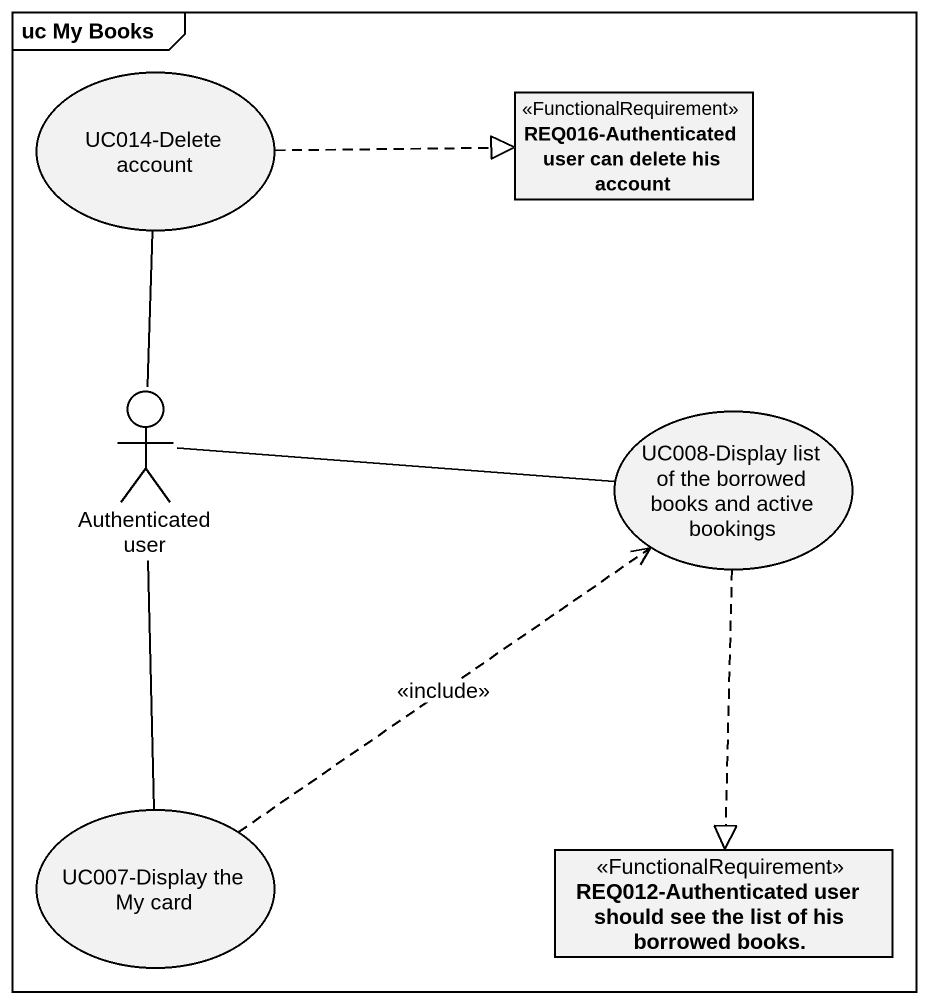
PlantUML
@startuml
mainframe uc My Books
allowmixing
hide circle
hide empty members
usecase "UC014-Delete account" as UC014_Delete_account
class "REQ016-Authenticated user can delete his account" as REQ016_Authenticated_user <<FunctionalRequirement>>
actor "Authenticated user" as Authenticated_user
usecase "UC008-Display list of the borrowed books and active bookings" as UC008_Display_list_of_the
usecase "UC007-Display the My card" as UC007_Display_the_My_card
class "REQ012-Authenticated user should see the list of his borrowed books." as REQ012_Authenticated_user <<FunctionalRequirement>>
UC014_Delete_account .right.|> REQ016_Authenticated_user
Authenticated_user -up- UC014_Delete_account
Authenticated_user -right- UC008_Display_list_of_the
Authenticated_user -- UC007_Display_the_My_card
UC008_Display_list_of_the ..|> REQ012_Authenticated_user
UC007_Display_the_My_card .up.> UC008_Display_list_of_the : <<include>>
@enduml
